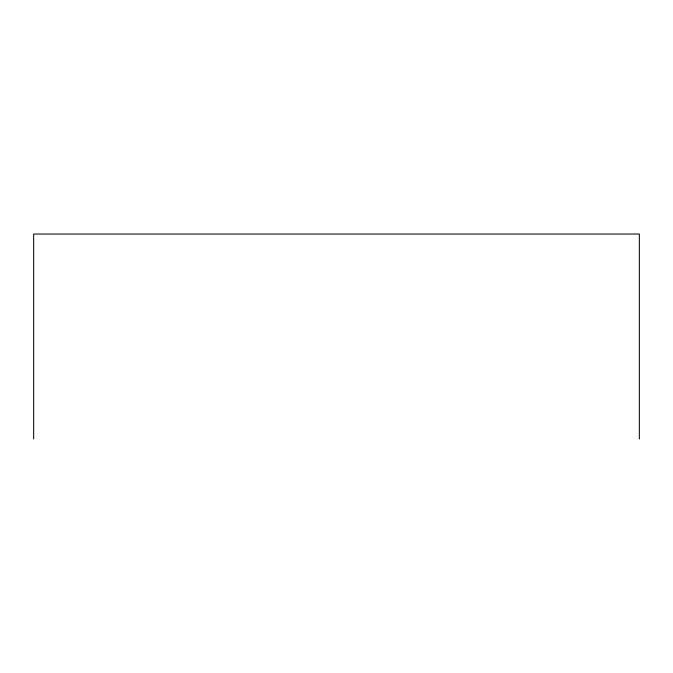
<?xml version="1.0" encoding="UTF-8"?>
<svg xmlns="http://www.w3.org/2000/svg" width="673" height="673" viewBox="0 0 673 673"><rect width="100%" height="100%" fill="white"/><g stroke="black" fill="none" stroke-linecap="round" stroke-linejoin="round"><path stroke-width="1.01" d="M639.35 438.956L639.35 234.044L33.65 234.044L33.65 438.956"/></g></svg>
